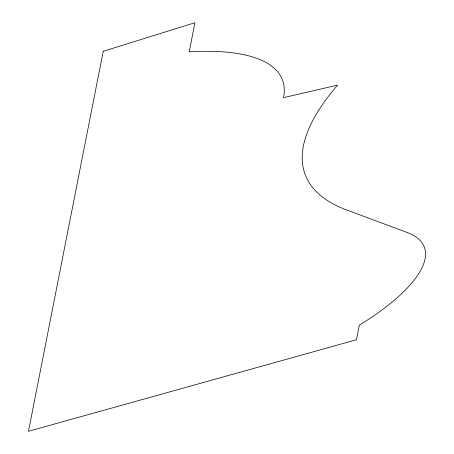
<?xml version="1.0" encoding="UTF-8"?>
<svg xmlns="http://www.w3.org/2000/svg" width="454" height="454" viewBox="0 0 454 454"><rect width="100%" height="100%" fill="white"/><g stroke="black" fill="none" stroke-linecap="round" stroke-linejoin="round"><path stroke-width="0.68" d="M103.223 51.308L28.471 431.3L356.413 339.779L359.279 325.206A173.173 56.665 -21.2 0 0 407.221 232.527L346.612 209.941A419.819 137.375 -21.2 0 1 337.634 85.102L283.512 97.638A255.279 83.53 -21.2 0 0 189.21 51.841L194.942 22.7L103.223 51.308"/></g></svg>
